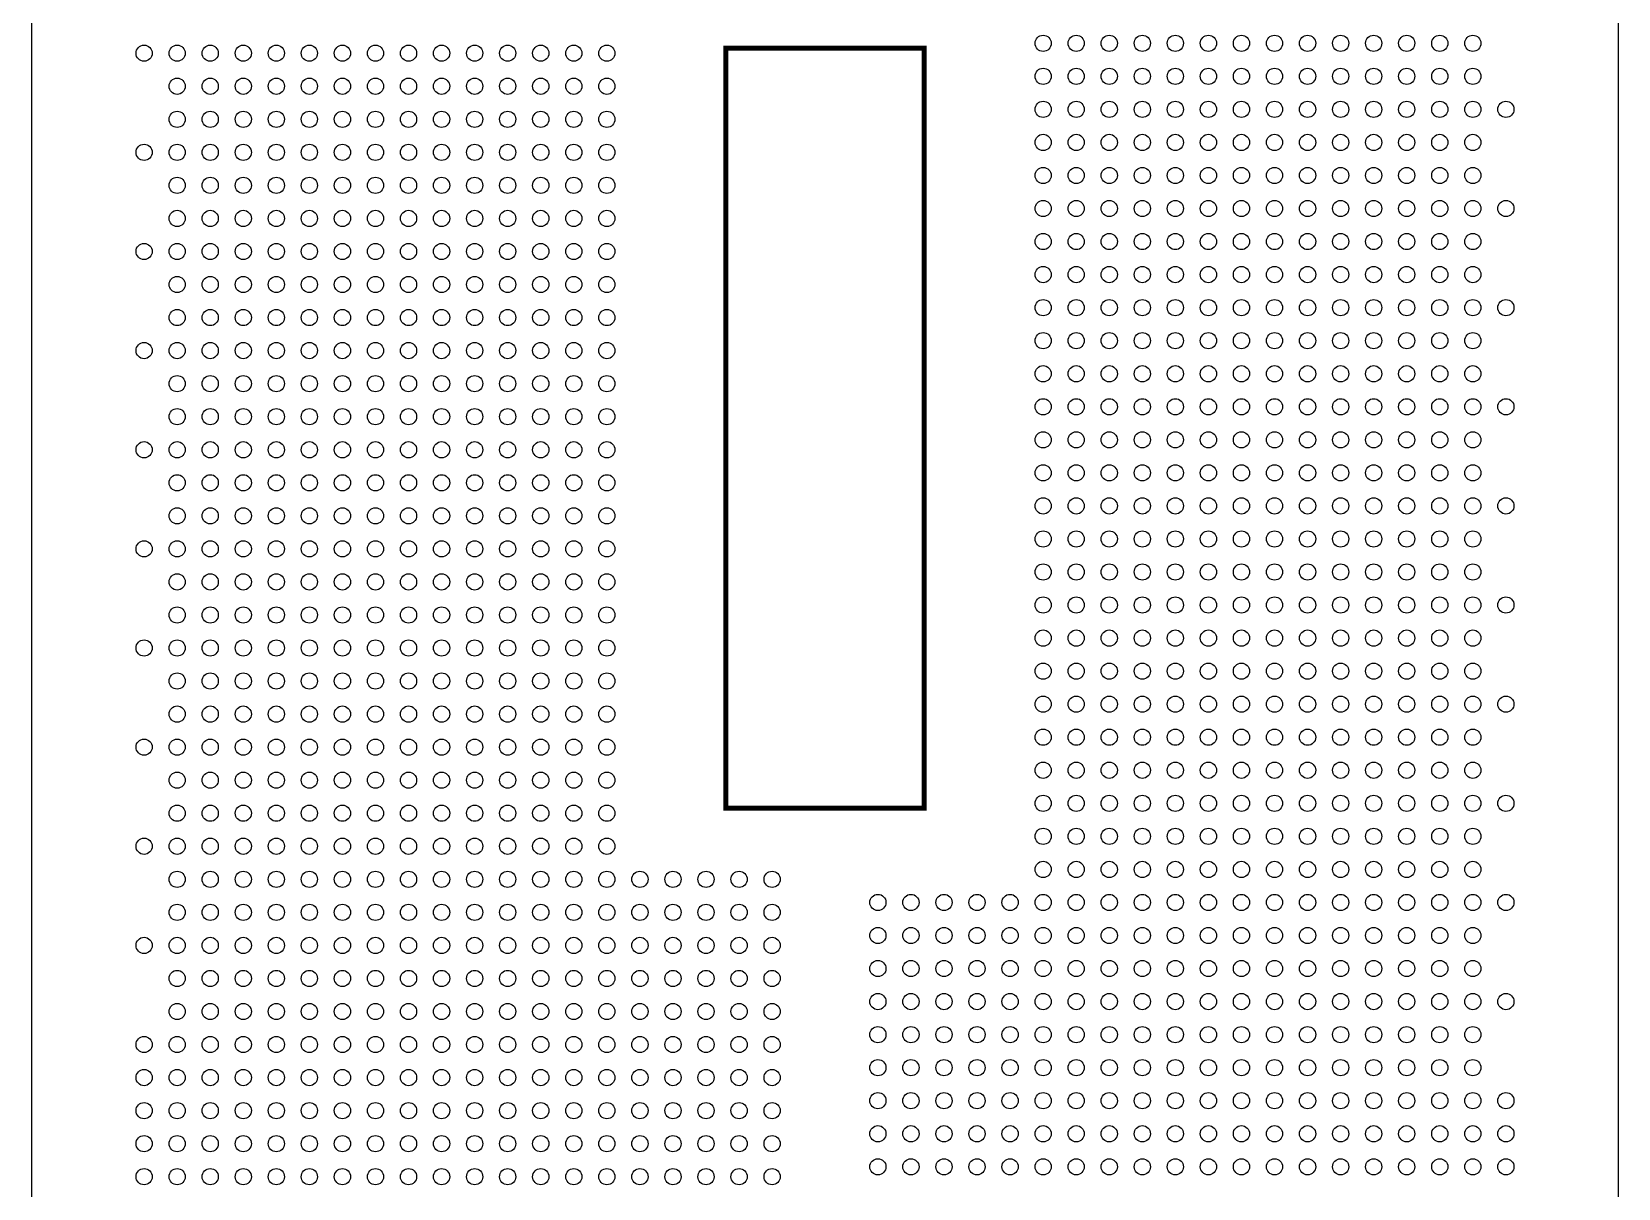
# Model space of a CAD drawing. Extents: x 0 to 344, y -1 to 330.
# Drawn here: x 197.41 to 245.41, y 216.42 to 251.42 of the extents above; entities that cross this region are included whole.
import ezdxf

# ---------------------------------------------------------------- set-up
doc = ezdxf.new("R2010")
doc.units = 0
doc.layers.add('PACKAGE_GEOMETRY_SILKSCREEN_TOP', color=3, linetype='CONTINUOUS')
doc.layers.add('PIN_TOP', color=4, linetype='CONTINUOUS')

msp = doc.modelspace()

# ---------------------------------------------------------------- linework, layer by layer
at = {"layer": 'PACKAGE_GEOMETRY_SILKSCREEN_TOP'}
msp.add_lwpolyline([(245.410736, 207.523588), (197.410832, 207.523588), (197.410832, 271.323816), (245.410736, 271.323816)], close=True, dxfattribs=at)
at = {"layer": 'PACKAGE_GEOMETRY_SILKSCREEN_TOP', "const_width": 0.1524}
for points in [[(224.410778, 227.923598), (218.41079, 227.923598), (218.41079, 250.923806), (224.410778, 250.923806)], [(218.41079, 250.923806), (224.410778, 250.923806), (224.410778, 227.923598), (218.41079, 227.923598)]]:
    msp.add_lwpolyline(points, close=True, dxfattribs=at)
at = {"layer": 'PIN_TOP'}
for centre in [(228.01072, 251.073666), (229.010718, 251.073666), (230.010716, 251.073666), (231.010714, 251.073666), (232.010712, 251.073666), (233.01071, 251.073666), (234.010708, 251.073666), (235.010706, 251.073666), (236.010704, 251.073666), (237.010702, 251.073666), (238.0107, 251.073666), (239.010698, 251.073666), (240.010696, 251.073666), (241.010694, 251.073666), (200.810876, 250.773692), (201.810874, 250.773692), (202.810872, 250.773692), (203.81087, 250.773692), (204.810868, 250.773692), (205.810866, 250.773692), (206.810864, 250.773692), (207.810862, 250.773692), (208.81086, 250.773692), (209.810858, 250.773692), (210.810856, 250.773692), (211.810854, 250.773692), (212.810852, 250.773692), (213.81085, 250.773692), (214.810848, 250.773692), (228.01072, 250.073668), (229.010718, 250.073668), (230.010716, 250.073668), (231.010714, 250.073668), (232.010712, 250.073668), (233.01071, 250.073668), (234.010708, 250.073668), (235.010706, 250.073668), (236.010704, 250.073668), (237.010702, 250.073668), (238.0107, 250.073668), (239.010698, 250.073668), (240.010696, 250.073668), (241.010694, 250.073668), (201.810874, 249.773694), (202.810872, 249.773694), (203.81087, 249.773694), (204.810868, 249.773694), (205.810866, 249.773694), (206.810864, 249.773694), (207.810862, 249.773694), (208.81086, 249.773694), (209.810858, 249.773694), (210.810856, 249.773694), (211.810854, 249.773694), (212.810852, 249.773694), (213.81085, 249.773694), (214.810848, 249.773694), (228.01072, 249.07367), (229.010718, 249.07367), (230.010716, 249.07367), (231.010714, 249.07367), (232.010712, 249.07367), (233.01071, 249.07367), (234.010708, 249.07367), (235.010706, 249.07367), (236.010704, 249.07367), (237.010702, 249.07367), (238.0107, 249.07367), (239.010698, 249.07367), (240.010696, 249.07367), (241.010694, 249.07367), (242.010692, 249.07367), (201.810874, 248.773696), (202.810872, 248.773696), (203.81087, 248.773696), (204.810868, 248.773696), (205.810866, 248.773696), (206.810864, 248.773696), (207.810862, 248.773696), (208.81086, 248.773696), (209.810858, 248.773696), (210.810856, 248.773696), (211.810854, 248.773696), (212.810852, 248.773696), (213.81085, 248.773696), (214.810848, 248.773696), (228.01072, 248.073672), (229.010718, 248.073672), (230.010716, 248.073672), (231.010714, 248.073672), (232.010712, 248.073672), (233.01071, 248.073672), (234.010708, 248.073672), (235.010706, 248.073672), (236.010704, 248.073672), (237.010702, 248.073672), (238.0107, 248.073672), (239.010698, 248.073672), (240.010696, 248.073672), (241.010694, 248.073672), (200.810876, 247.773698), (201.810874, 247.773698), (202.810872, 247.773698), (203.81087, 247.773698), (204.810868, 247.773698), (205.810866, 247.773698), (206.810864, 247.773698), (207.810862, 247.773698), (208.81086, 247.773698), (209.810858, 247.773698), (210.810856, 247.773698), (211.810854, 247.773698), (212.810852, 247.773698), (213.81085, 247.773698), (214.810848, 247.773698), (228.01072, 247.073674), (229.010718, 247.073674), (230.010716, 247.073674), (231.010714, 247.073674), (232.010712, 247.073674), (233.01071, 247.073674), (234.010708, 247.073674), (235.010706, 247.073674), (236.010704, 247.073674), (237.010702, 247.073674), (238.0107, 247.073674), (239.010698, 247.073674), (240.010696, 247.073674), (241.010694, 247.073674), (201.810874, 246.7737), (202.810872, 246.7737), (203.81087, 246.7737), (204.810868, 246.7737), (205.810866, 246.7737), (206.810864, 246.7737), (207.810862, 246.7737), (208.81086, 246.7737), (209.810858, 246.7737), (210.810856, 246.7737), (211.810854, 246.7737), (212.810852, 246.7737), (213.81085, 246.7737), (214.810848, 246.7737), (228.01072, 246.073676), (229.010718, 246.073676), (230.010716, 246.073676), (231.010714, 246.073676), (232.010712, 246.073676), (233.01071, 246.073676), (234.010708, 246.073676), (235.010706, 246.073676), (236.010704, 246.073676), (237.010702, 246.073676), (238.0107, 246.073676), (239.010698, 246.073676), (240.010696, 246.073676), (241.010694, 246.073676), (242.010692, 246.073676), (201.810874, 245.773702), (202.810872, 245.773702), (203.81087, 245.773702), (204.810868, 245.773702), (205.810866, 245.773702), (206.810864, 245.773702), (207.810862, 245.773702), (208.81086, 245.773702), (209.810858, 245.773702), (210.810856, 245.773702), (211.810854, 245.773702), (212.810852, 245.773702), (213.81085, 245.773702), (214.810848, 245.773702), (228.01072, 245.073678), (229.010718, 245.073678), (230.010716, 245.073678), (231.010714, 245.073678), (232.010712, 245.073678), (233.01071, 245.073678), (234.010708, 245.073678), (235.010706, 245.073678), (236.010704, 245.073678), (237.010702, 245.073678), (238.0107, 245.073678), (239.010698, 245.073678), (240.010696, 245.073678), (241.010694, 245.073678), (200.810876, 244.773704), (201.810874, 244.773704), (202.810872, 244.773704), (203.81087, 244.773704), (204.810868, 244.773704), (205.810866, 244.773704), (206.810864, 244.773704), (207.810862, 244.773704), (208.81086, 244.773704), (209.810858, 244.773704), (210.810856, 244.773704), (211.810854, 244.773704), (212.810852, 244.773704), (213.81085, 244.773704), (214.810848, 244.773704), (201.810874, 243.773706), (202.810872, 243.773706), (203.81087, 243.773706), (204.810868, 243.773706), (205.810866, 243.773706), (206.810864, 243.773706), (207.810862, 243.773706), (208.81086, 243.773706), (209.810858, 243.773706), (210.810856, 243.773706), (211.810854, 243.773706), (212.810852, 243.773706), (213.81085, 243.773706), (214.810848, 243.773706), (228.01072, 244.07368), (229.010718, 244.07368), (230.010716, 244.07368), (231.010714, 244.07368), (232.010712, 244.07368), (233.01071, 244.07368), (234.010708, 244.07368), (235.010706, 244.07368), (236.010704, 244.07368), (237.010702, 244.07368), (238.0107, 244.07368), (239.010698, 244.07368), (240.010696, 244.07368), (241.010694, 244.07368), (201.810874, 242.773708), (202.810872, 242.773708), (203.81087, 242.773708), (204.810868, 242.773708), (205.810866, 242.773708), (206.810864, 242.773708), (207.810862, 242.773708), (208.81086, 242.773708), (209.810858, 242.773708), (210.810856, 242.773708), (211.810854, 242.773708), (212.810852, 242.773708), (213.81085, 242.773708), (214.810848, 242.773708), (228.01072, 243.073682), (229.010718, 243.073682), (230.010716, 243.073682), (231.010714, 243.073682), (232.010712, 243.073682), (233.01071, 243.073682), (234.010708, 243.073682), (235.010706, 243.073682), (236.010704, 243.073682), (237.010702, 243.073682), (238.0107, 243.073682), (239.010698, 243.073682), (240.010696, 243.073682), (241.010694, 243.073682), (242.010692, 243.073682), (200.810876, 241.77371), (201.810874, 241.77371), (202.810872, 241.77371), (203.81087, 241.77371), (204.810868, 241.77371), (205.810866, 241.77371), (206.810864, 241.77371), (207.810862, 241.77371), (208.81086, 241.77371), (209.810858, 241.77371), (210.810856, 241.77371), (211.810854, 241.77371), (212.810852, 241.77371), (213.81085, 241.77371), (214.810848, 241.77371), (228.01072, 242.073684), (229.010718, 242.073684), (230.010716, 242.073684), (231.010714, 242.073684), (232.010712, 242.073684), (233.01071, 242.073684), (234.010708, 242.073684), (235.010706, 242.073684), (236.010704, 242.073684), (237.010702, 242.073684), (238.0107, 242.073684), (239.010698, 242.073684), (240.010696, 242.073684), (241.010694, 242.073684), (201.810874, 240.773712), (202.810872, 240.773712), (203.81087, 240.773712), (204.810868, 240.773712), (205.810866, 240.773712), (206.810864, 240.773712), (207.810862, 240.773712), (208.81086, 240.773712), (209.810858, 240.773712), (210.810856, 240.773712), (211.810854, 240.773712), (212.810852, 240.773712), (213.81085, 240.773712), (214.810848, 240.773712), (228.01072, 241.073686), (229.010718, 241.073686), (230.010716, 241.073686), (231.010714, 241.073686), (232.010712, 241.073686), (233.01071, 241.073686), (234.010708, 241.073686), (235.010706, 241.073686), (236.010704, 241.073686), (237.010702, 241.073686), (238.0107, 241.073686), (239.010698, 241.073686), (240.010696, 241.073686), (241.010694, 241.073686), (201.810874, 239.773714), (202.810872, 239.773714), (203.81087, 239.773714), (204.810868, 239.773714), (205.810866, 239.773714), (206.810864, 239.773714), (207.810862, 239.773714), (208.81086, 239.773714), (209.810858, 239.773714), (210.810856, 239.773714), (211.810854, 239.773714), (212.810852, 239.773714), (213.81085, 239.773714), (214.810848, 239.773714), (228.01072, 240.073688), (229.010718, 240.073688), (230.010716, 240.073688), (231.010714, 240.073688), (232.010712, 240.073688), (233.01071, 240.073688), (234.010708, 240.073688), (235.010706, 240.073688), (236.010704, 240.073688), (237.010702, 240.073688), (238.0107, 240.073688), (239.010698, 240.073688), (240.010696, 240.073688), (241.010694, 240.073688), (242.010692, 240.073688), (228.01072, 239.07369), (229.010718, 239.07369), (230.010716, 239.07369), (231.010714, 239.07369), (232.010712, 239.07369), (233.01071, 239.07369), (234.010708, 239.07369), (235.010706, 239.07369), (236.010704, 239.07369), (237.010702, 239.07369), (238.0107, 239.07369), (239.010698, 239.07369), (240.010696, 239.07369), (241.010694, 239.07369), (200.810876, 238.773716), (201.810874, 238.773716), (202.810872, 238.773716), (203.81087, 238.773716), (204.810868, 238.773716), (205.810866, 238.773716), (206.810864, 238.773716), (207.810862, 238.773716), (208.81086, 238.773716), (209.810858, 238.773716), (210.810856, 238.773716), (211.810854, 238.773716), (212.810852, 238.773716), (213.81085, 238.773716), (214.810848, 238.773716), (228.01072, 238.073692), (229.010718, 238.073692), (230.010716, 238.073692), (231.010714, 238.073692), (232.010712, 238.073692), (233.01071, 238.073692), (234.010708, 238.073692), (235.010706, 238.073692), (236.010704, 238.073692), (237.010702, 238.073692), (238.0107, 238.073692), (239.010698, 238.073692), (240.010696, 238.073692), (241.010694, 238.073692), (201.810874, 237.773718), (202.810872, 237.773718), (203.81087, 237.773718), (204.810868, 237.773718), (205.810866, 237.773718), (206.810864, 237.773718), (207.810862, 237.773718), (208.81086, 237.773718), (209.810858, 237.773718), (210.810856, 237.773718), (211.810854, 237.773718), (212.810852, 237.773718), (213.81085, 237.773718), (214.810848, 237.773718), (228.01072, 237.073694), (229.010718, 237.073694), (230.010716, 237.073694), (231.010714, 237.073694), (232.010712, 237.073694), (233.01071, 237.073694), (234.010708, 237.073694), (235.010706, 237.073694), (236.010704, 237.073694), (237.010702, 237.073694), (238.0107, 237.073694), (239.010698, 237.073694), (240.010696, 237.073694), (241.010694, 237.073694), (242.010692, 237.073694), (201.810874, 236.77372), (202.810872, 236.77372), (203.81087, 236.77372), (204.810868, 236.77372), (205.810866, 236.77372), (206.810864, 236.77372), (207.810862, 236.77372), (208.81086, 236.77372), (209.810858, 236.77372), (210.810856, 236.77372), (211.810854, 236.77372), (212.810852, 236.77372), (213.81085, 236.77372), (214.810848, 236.77372), (228.01072, 236.073696), (229.010718, 236.073696), (230.010716, 236.073696), (231.010714, 236.073696), (232.010712, 236.073696), (233.01071, 236.073696), (234.010708, 236.073696), (235.010706, 236.073696), (236.010704, 236.073696), (237.010702, 236.073696), (238.0107, 236.073696), (239.010698, 236.073696), (240.010696, 236.073696), (241.010694, 236.073696), (200.810876, 235.773722), (201.810874, 235.773722), (202.810872, 235.773722), (203.81087, 235.773722), (204.810868, 235.773722), (205.810866, 235.773722), (206.810864, 235.773722), (207.810862, 235.773722), (208.81086, 235.773722), (209.810858, 235.773722), (210.810856, 235.773722), (211.810854, 235.773722), (212.810852, 235.773722), (213.81085, 235.773722), (214.810848, 235.773722), (228.01072, 235.073698), (229.010718, 235.073698), (230.010716, 235.073698), (231.010714, 235.073698), (232.010712, 235.073698), (233.01071, 235.073698), (234.010708, 235.073698), (235.010706, 235.073698), (236.010704, 235.073698), (237.010702, 235.073698), (238.0107, 235.073698), (239.010698, 235.073698), (240.010696, 235.073698), (241.010694, 235.073698), (201.810874, 234.773724), (202.810872, 234.773724), (203.81087, 234.773724), (204.810868, 234.773724), (205.810866, 234.773724), (206.810864, 234.773724), (207.810862, 234.773724), (208.81086, 234.773724), (209.810858, 234.773724), (210.810856, 234.773724), (211.810854, 234.773724), (212.810852, 234.773724), (213.81085, 234.773724), (214.810848, 234.773724), (228.01072, 234.0737), (229.010718, 234.0737), (230.010716, 234.0737), (231.010714, 234.0737), (232.010712, 234.0737), (233.01071, 234.0737), (234.010708, 234.0737), (235.010706, 234.0737), (236.010704, 234.0737), (237.010702, 234.0737), (238.0107, 234.0737), (239.010698, 234.0737), (240.010696, 234.0737), (241.010694, 234.0737), (242.010692, 234.0737), (201.810874, 233.773726), (202.810872, 233.773726), (203.81087, 233.773726), (204.810868, 233.773726), (205.810866, 233.773726), (206.810864, 233.773726), (207.810862, 233.773726), (208.81086, 233.773726), (209.810858, 233.773726), (210.810856, 233.773726), (211.810854, 233.773726), (212.810852, 233.773726), (213.81085, 233.773726), (214.810848, 233.773726), (228.01072, 233.073702), (229.010718, 233.073702), (230.010716, 233.073702), (231.010714, 233.073702), (232.010712, 233.073702), (233.01071, 233.073702), (234.010708, 233.073702), (235.010706, 233.073702), (236.010704, 233.073702), (237.010702, 233.073702), (238.0107, 233.073702), (239.010698, 233.073702), (240.010696, 233.073702), (241.010694, 233.073702), (200.810876, 232.773728), (201.810874, 232.773728), (202.810872, 232.773728), (203.81087, 232.773728), (204.810868, 232.773728), (205.810866, 232.773728), (206.810864, 232.773728), (207.810862, 232.773728), (208.81086, 232.773728), (209.810858, 232.773728), (210.810856, 232.773728), (211.810854, 232.773728), (212.810852, 232.773728), (213.81085, 232.773728), (214.810848, 232.773728), (201.810874, 231.77373), (202.810872, 231.77373), (203.81087, 231.77373), (204.810868, 231.77373), (205.810866, 231.77373), (206.810864, 231.77373), (207.810862, 231.77373), (208.81086, 231.77373), (209.810858, 231.77373), (210.810856, 231.77373), (211.810854, 231.77373), (212.810852, 231.77373), (213.81085, 231.77373), (214.810848, 231.77373), (228.01072, 232.073704), (229.010718, 232.073704), (230.010716, 232.073704), (231.010714, 232.073704), (232.010712, 232.073704), (233.01071, 232.073704), (234.010708, 232.073704), (235.010706, 232.073704), (236.010704, 232.073704), (237.010702, 232.073704), (238.0107, 232.073704), (239.010698, 232.073704), (240.010696, 232.073704), (241.010694, 232.073704), (201.810874, 230.773732), (202.810872, 230.773732), (203.81087, 230.773732), (204.810868, 230.773732), (205.810866, 230.773732), (206.810864, 230.773732), (207.810862, 230.773732), (208.81086, 230.773732), (209.810858, 230.773732), (210.810856, 230.773732), (211.810854, 230.773732), (212.810852, 230.773732), (213.81085, 230.773732), (214.810848, 230.773732), (228.01072, 231.073706), (229.010718, 231.073706), (230.010716, 231.073706), (231.010714, 231.073706), (232.010712, 231.073706), (233.01071, 231.073706), (234.010708, 231.073706), (235.010706, 231.073706), (236.010704, 231.073706), (237.010702, 231.073706), (238.0107, 231.073706), (239.010698, 231.073706), (240.010696, 231.073706), (241.010694, 231.073706), (242.010692, 231.073706), (200.810876, 229.773734), (201.810874, 229.773734), (202.810872, 229.773734), (203.81087, 229.773734), (204.810868, 229.773734), (205.810866, 229.773734), (206.810864, 229.773734), (207.810862, 229.773734), (208.81086, 229.773734), (209.810858, 229.773734), (210.810856, 229.773734), (211.810854, 229.773734), (212.810852, 229.773734), (213.81085, 229.773734), (214.810848, 229.773734), (228.01072, 230.073708), (229.010718, 230.073708), (230.010716, 230.073708), (231.010714, 230.073708), (232.010712, 230.073708), (233.01071, 230.073708), (234.010708, 230.073708), (235.010706, 230.073708), (236.010704, 230.073708), (237.010702, 230.073708), (238.0107, 230.073708), (239.010698, 230.073708), (240.010696, 230.073708), (241.010694, 230.073708), (201.810874, 228.773736), (202.810872, 228.773736), (203.81087, 228.773736), (204.810868, 228.773736), (205.810866, 228.773736), (206.810864, 228.773736), (207.810862, 228.773736), (208.81086, 228.773736), (209.810858, 228.773736), (210.810856, 228.773736), (211.810854, 228.773736), (212.810852, 228.773736), (213.81085, 228.773736), (214.810848, 228.773736), (228.01072, 229.07371), (229.010718, 229.07371), (230.010716, 229.07371), (231.010714, 229.07371), (232.010712, 229.07371), (233.01071, 229.07371), (234.010708, 229.07371), (235.010706, 229.07371), (236.010704, 229.07371), (237.010702, 229.07371), (238.0107, 229.07371), (239.010698, 229.07371), (240.010696, 229.07371), (241.010694, 229.07371), (201.810874, 227.773738), (202.810872, 227.773738), (203.81087, 227.773738), (204.810868, 227.773738), (205.810866, 227.773738), (206.810864, 227.773738), (207.810862, 227.773738), (208.81086, 227.773738), (209.810858, 227.773738), (210.810856, 227.773738), (211.810854, 227.773738), (212.810852, 227.773738), (213.81085, 227.773738), (214.810848, 227.773738), (228.01072, 228.073712), (229.010718, 228.073712), (230.010716, 228.073712), (231.010714, 228.073712), (232.010712, 228.073712), (233.01071, 228.073712), (234.010708, 228.073712), (235.010706, 228.073712), (236.010704, 228.073712), (237.010702, 228.073712), (238.0107, 228.073712), (239.010698, 228.073712), (240.010696, 228.073712), (241.010694, 228.073712), (242.010692, 228.073712), (228.01072, 227.073714), (229.010718, 227.073714), (230.010716, 227.073714), (231.010714, 227.073714), (232.010712, 227.073714), (233.01071, 227.073714), (234.010708, 227.073714), (235.010706, 227.073714), (236.010704, 227.073714), (237.010702, 227.073714), (238.0107, 227.073714), (239.010698, 227.073714), (240.010696, 227.073714), (241.010694, 227.073714), (200.810876, 226.77374), (201.810874, 226.77374), (202.810872, 226.77374), (203.81087, 226.77374), (204.810868, 226.77374), (205.810866, 226.77374), (206.810864, 226.77374), (207.810862, 226.77374), (208.81086, 226.77374), (209.810858, 226.77374), (210.810856, 226.77374), (211.810854, 226.77374), (212.810852, 226.77374), (213.81085, 226.77374), (214.810848, 226.77374), (228.01072, 226.073716), (229.010718, 226.073716), (230.010716, 226.073716), (231.010714, 226.073716), (232.010712, 226.073716), (233.01071, 226.073716), (234.010708, 226.073716), (235.010706, 226.073716), (236.010704, 226.073716), (237.010702, 226.073716), (238.0107, 226.073716), (239.010698, 226.073716), (240.010696, 226.073716), (241.010694, 226.073716), (201.810874, 225.773742), (202.810872, 225.773742), (203.81087, 225.773742), (204.810868, 225.773742), (205.810866, 225.773742), (206.810864, 225.773742), (207.810862, 225.773742), (208.81086, 225.773742), (209.810858, 225.773742), (210.810856, 225.773742), (211.810854, 225.773742), (212.810852, 225.773742), (213.81085, 225.773742), (214.810848, 225.773742), (215.810846, 225.773742), (216.810844, 225.773742), (217.810842, 225.773742), (218.81084, 225.773742), (219.810838, 225.773742), (223.01073, 225.073718), (224.010728, 225.073718), (225.010726, 225.073718), (226.010724, 225.073718), (227.010722, 225.073718), (228.01072, 225.073718), (229.010718, 225.073718), (230.010716, 225.073718), (231.010714, 225.073718), (232.010712, 225.073718), (233.01071, 225.073718), (234.010708, 225.073718), (235.010706, 225.073718), (236.010704, 225.073718), (237.010702, 225.073718), (238.0107, 225.073718), (239.010698, 225.073718), (240.010696, 225.073718), (241.010694, 225.073718), (242.010692, 225.073718), (201.810874, 224.773744), (202.810872, 224.773744), (203.81087, 224.773744), (204.810868, 224.773744), (205.810866, 224.773744), (206.810864, 224.773744), (207.810862, 224.773744), (208.81086, 224.773744), (209.810858, 224.773744), (210.810856, 224.773744), (211.810854, 224.773744), (212.810852, 224.773744), (213.81085, 224.773744), (214.810848, 224.773744), (215.810846, 224.773744), (216.810844, 224.773744), (217.810842, 224.773744), (218.81084, 224.773744), (219.810838, 224.773744), (223.01073, 224.07372), (224.010728, 224.07372), (225.010726, 224.07372), (226.010724, 224.07372), (227.010722, 224.07372), (228.01072, 224.07372), (229.010718, 224.07372), (230.010716, 224.07372), (231.010714, 224.07372), (232.010712, 224.07372), (233.01071, 224.07372), (234.010708, 224.07372), (235.010706, 224.07372), (236.010704, 224.07372), (237.010702, 224.07372), (238.0107, 224.07372), (239.010698, 224.07372), (240.010696, 224.07372), (241.010694, 224.07372), (200.810876, 223.773746), (201.810874, 223.773746), (202.810872, 223.773746), (203.81087, 223.773746), (204.810868, 223.773746), (205.810866, 223.773746), (206.810864, 223.773746), (207.810862, 223.773746), (208.81086, 223.773746), (209.810858, 223.773746), (210.810856, 223.773746), (211.810854, 223.773746), (212.810852, 223.773746), (213.81085, 223.773746), (214.810848, 223.773746), (215.810846, 223.773746), (216.810844, 223.773746), (217.810842, 223.773746), (218.81084, 223.773746), (219.810838, 223.773746), (223.01073, 223.073722), (224.010728, 223.073722), (225.010726, 223.073722), (226.010724, 223.073722), (227.010722, 223.073722), (228.01072, 223.073722), (229.010718, 223.073722), (230.010716, 223.073722), (231.010714, 223.073722), (232.010712, 223.073722), (233.01071, 223.073722), (234.010708, 223.073722), (235.010706, 223.073722), (236.010704, 223.073722), (237.010702, 223.073722), (238.0107, 223.073722), (239.010698, 223.073722), (240.010696, 223.073722), (241.010694, 223.073722), (201.810874, 222.773748), (202.810872, 222.773748), (203.81087, 222.773748), (204.810868, 222.773748), (205.810866, 222.773748), (206.810864, 222.773748), (207.810862, 222.773748), (208.81086, 222.773748), (209.810858, 222.773748), (210.810856, 222.773748), (211.810854, 222.773748), (212.810852, 222.773748), (213.81085, 222.773748), (214.810848, 222.773748), (215.810846, 222.773748), (216.810844, 222.773748), (217.810842, 222.773748), (218.81084, 222.773748), (219.810838, 222.773748), (223.01073, 222.073724), (224.010728, 222.073724), (225.010726, 222.073724), (226.010724, 222.073724), (227.010722, 222.073724), (228.01072, 222.073724), (229.010718, 222.073724), (230.010716, 222.073724), (231.010714, 222.073724), (232.010712, 222.073724), (233.01071, 222.073724), (234.010708, 222.073724), (235.010706, 222.073724), (236.010704, 222.073724), (237.010702, 222.073724), (238.0107, 222.073724), (239.010698, 222.073724), (240.010696, 222.073724), (241.010694, 222.073724), (242.010692, 222.073724), (201.810874, 221.77375), (202.810872, 221.77375), (203.81087, 221.77375), (204.810868, 221.77375), (205.810866, 221.77375), (206.810864, 221.77375), (207.810862, 221.77375), (208.81086, 221.77375), (209.810858, 221.77375), (210.810856, 221.77375), (211.810854, 221.77375), (212.810852, 221.77375), (213.81085, 221.77375), (214.810848, 221.77375), (215.810846, 221.77375), (216.810844, 221.77375), (217.810842, 221.77375), (218.81084, 221.77375), (219.810838, 221.77375), (223.01073, 221.073726), (224.010728, 221.073726), (225.010726, 221.073726), (226.010724, 221.073726), (227.010722, 221.073726), (228.01072, 221.073726), (229.010718, 221.073726), (230.010716, 221.073726), (231.010714, 221.073726), (232.010712, 221.073726), (233.01071, 221.073726), (234.010708, 221.073726), (235.010706, 221.073726), (236.010704, 221.073726), (237.010702, 221.073726), (238.0107, 221.073726), (239.010698, 221.073726), (240.010696, 221.073726), (241.010694, 221.073726), (200.810876, 220.773752), (201.810874, 220.773752), (202.810872, 220.773752), (203.81087, 220.773752), (204.810868, 220.773752), (205.810866, 220.773752), (206.810864, 220.773752), (207.810862, 220.773752), (208.81086, 220.773752), (209.810858, 220.773752), (210.810856, 220.773752), (211.810854, 220.773752), (212.810852, 220.773752), (213.81085, 220.773752), (214.810848, 220.773752), (215.810846, 220.773752), (216.810844, 220.773752), (217.810842, 220.773752), (218.81084, 220.773752), (219.810838, 220.773752), (200.810876, 219.773754), (201.810874, 219.773754), (202.810872, 219.773754), (203.81087, 219.773754), (204.810868, 219.773754), (205.810866, 219.773754), (206.810864, 219.773754), (207.810862, 219.773754), (208.81086, 219.773754), (209.810858, 219.773754), (210.810856, 219.773754), (211.810854, 219.773754), (212.810852, 219.773754), (213.81085, 219.773754), (214.810848, 219.773754), (215.810846, 219.773754), (216.810844, 219.773754), (217.810842, 219.773754), (218.81084, 219.773754), (219.810838, 219.773754), (223.01073, 220.073728), (224.010728, 220.073728), (225.010726, 220.073728), (226.010724, 220.073728), (227.010722, 220.073728), (228.01072, 220.073728), (229.010718, 220.073728), (230.010716, 220.073728), (231.010714, 220.073728), (232.010712, 220.073728), (233.01071, 220.073728), (234.010708, 220.073728), (235.010706, 220.073728), (236.010704, 220.073728), (237.010702, 220.073728), (238.0107, 220.073728), (239.010698, 220.073728), (240.010696, 220.073728), (241.010694, 220.073728), (200.810876, 218.773756), (201.810874, 218.773756), (202.810872, 218.773756), (203.81087, 218.773756), (204.810868, 218.773756), (205.810866, 218.773756), (206.810864, 218.773756), (207.810862, 218.773756), (208.81086, 218.773756), (209.810858, 218.773756), (210.810856, 218.773756), (211.810854, 218.773756), (212.810852, 218.773756), (213.81085, 218.773756), (214.810848, 218.773756), (215.810846, 218.773756), (216.810844, 218.773756), (217.810842, 218.773756), (218.81084, 218.773756), (219.810838, 218.773756), (223.01073, 219.07373), (224.010728, 219.07373), (225.010726, 219.07373), (226.010724, 219.07373), (227.010722, 219.07373), (228.01072, 219.07373), (229.010718, 219.07373), (230.010716, 219.07373), (231.010714, 219.07373), (232.010712, 219.07373), (233.01071, 219.07373), (234.010708, 219.07373), (235.010706, 219.07373), (236.010704, 219.07373), (237.010702, 219.07373), (238.0107, 219.07373), (239.010698, 219.07373), (240.010696, 219.07373), (241.010694, 219.07373), (242.010692, 219.07373), (200.810876, 217.773758), (201.810874, 217.773758), (202.810872, 217.773758), (203.81087, 217.773758), (204.810868, 217.773758), (205.810866, 217.773758), (206.810864, 217.773758), (207.810862, 217.773758), (208.81086, 217.773758), (209.810858, 217.773758), (210.810856, 217.773758), (211.810854, 217.773758), (212.810852, 217.773758), (213.81085, 217.773758), (214.810848, 217.773758), (215.810846, 217.773758), (216.810844, 217.773758), (217.810842, 217.773758), (218.81084, 217.773758), (219.810838, 217.773758), (223.01073, 218.073732), (224.010728, 218.073732), (225.010726, 218.073732), (226.010724, 218.073732), (227.010722, 218.073732), (228.01072, 218.073732), (229.010718, 218.073732), (230.010716, 218.073732), (231.010714, 218.073732), (232.010712, 218.073732), (233.01071, 218.073732), (234.010708, 218.073732), (235.010706, 218.073732), (236.010704, 218.073732), (237.010702, 218.073732), (238.0107, 218.073732), (239.010698, 218.073732), (240.010696, 218.073732), (241.010694, 218.073732), (242.010692, 218.073732), (200.810876, 216.77376), (201.810874, 216.77376), (202.810872, 216.77376), (203.81087, 216.77376), (204.810868, 216.77376), (205.810866, 216.77376), (206.810864, 216.77376), (207.810862, 216.77376), (208.81086, 216.77376), (209.810858, 216.77376), (210.810856, 216.77376), (211.810854, 216.77376), (212.810852, 216.77376), (213.81085, 216.77376), (214.810848, 216.77376), (215.810846, 216.77376), (216.810844, 216.77376), (217.810842, 216.77376), (218.81084, 216.77376), (219.810838, 216.77376), (223.01073, 217.073734), (224.010728, 217.073734), (225.010726, 217.073734), (226.010724, 217.073734), (227.010722, 217.073734), (228.01072, 217.073734), (229.010718, 217.073734), (230.010716, 217.073734), (231.010714, 217.073734), (232.010712, 217.073734), (233.01071, 217.073734), (234.010708, 217.073734), (235.010706, 217.073734), (236.010704, 217.073734), (237.010702, 217.073734), (238.0107, 217.073734), (239.010698, 217.073734), (240.010696, 217.073734), (241.010694, 217.073734), (242.010692, 217.073734)]:
    msp.add_circle(centre, 0.24511, dxfattribs=at)

doc.saveas('drawing.dxf')
